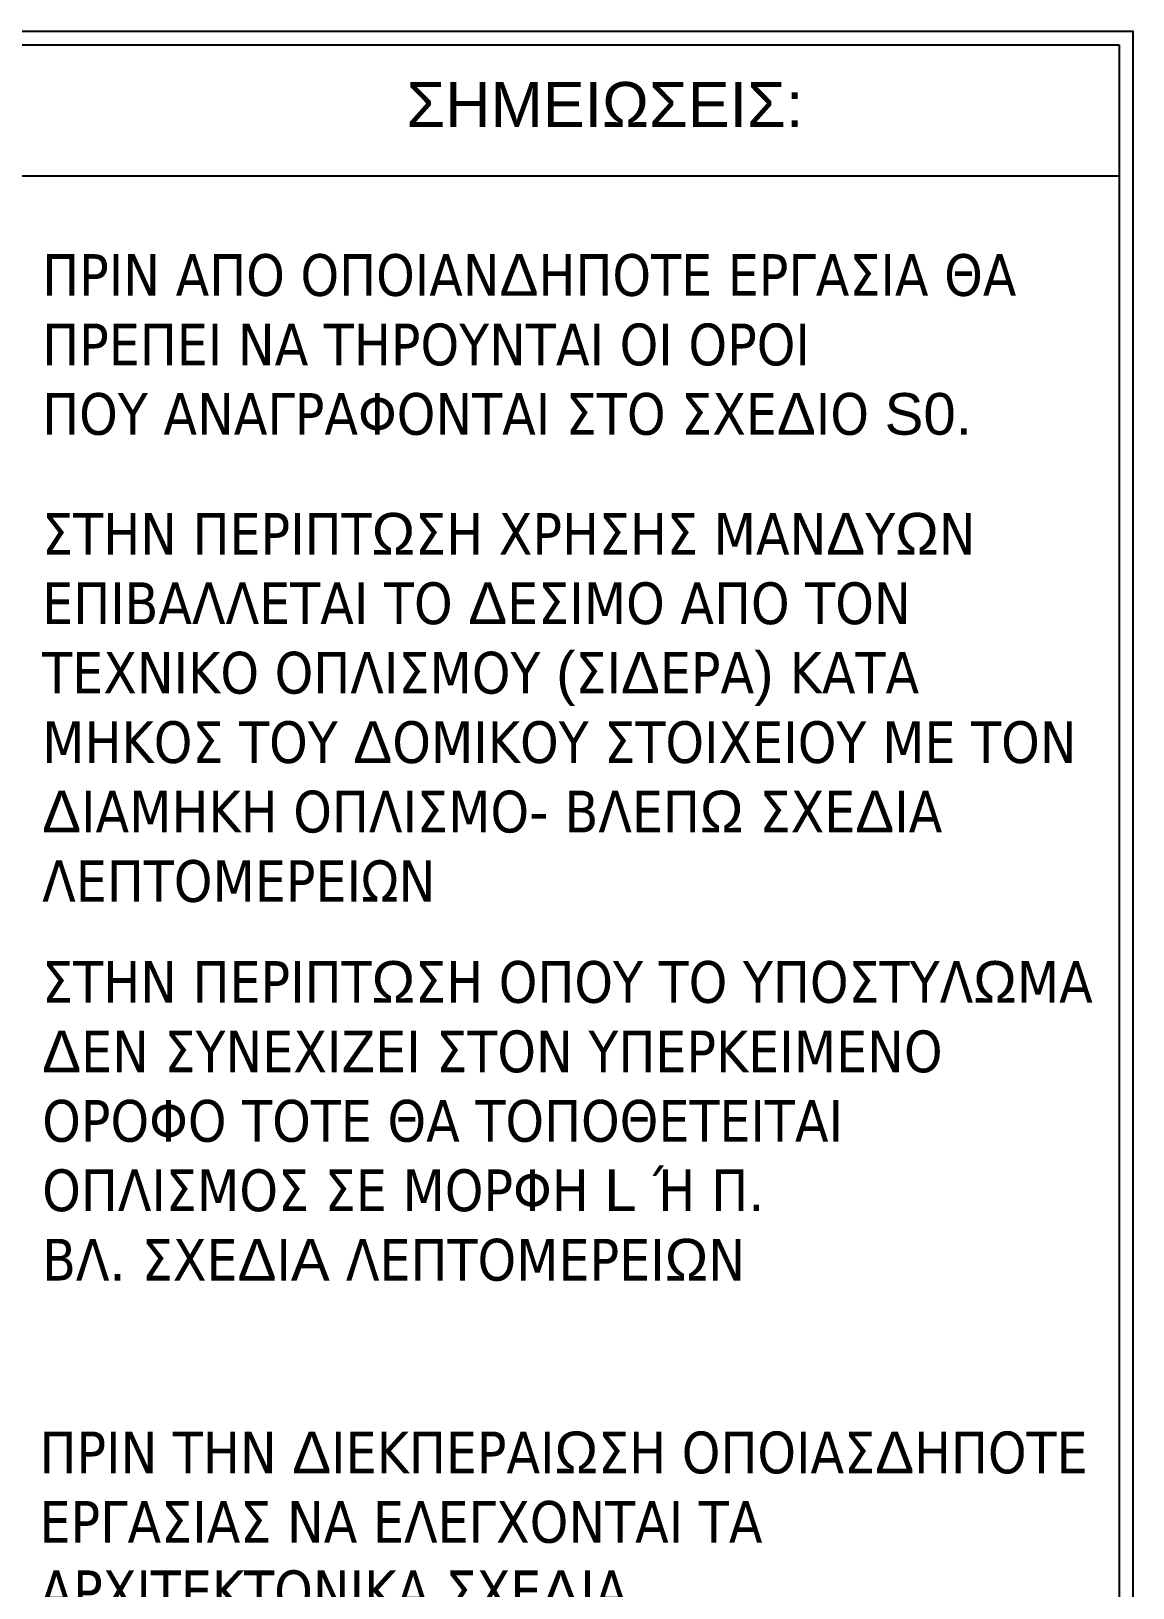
# Model space of a CAD drawing. Header units: millimetres. Extents: x -2171 to 1563, y -1758 to -1505.
# Drawn here: x 1279.98 to 1286.6, y -1600.94 to -1591.6 of the extents above; entities that cross this region are included whole.
import ezdxf

# ---------------------------------------------------------------- set-up
doc = ezdxf.new("R2010")
doc.units = ezdxf.units.MM
for name, color, linetype in [('-S-A3 PAGE', 3, 'Continuous'), ('-S_TEXT', 3, 'Continuous'), ('pinakaki', 153, 'Continuous')]:
    doc.layers.add(name, color=color, linetype=linetype)
doc.styles.get("Standard").update_dxf_attribs({"font": 'tahoma.ttf'})

# ---------------------------------------------------------------- blocks, each defined once
blk = doc.blocks.new('PINAKAKI 1')
at = {"layer": '-S-A3 PAGE', "ltscale": 5}
blk.add_line((8.215, -1.2847), (1.3602, -1.2847), dxfattribs=at)
at = {"color": 0}
for p, q in [((1.2777, -0.4147), (8.2975, -0.4147)), ((8.2975, -0.4147), (8.2966, -12.6531)), ((1.3602, -0.4972), (8.215, -0.4972)), ((8.215, -0.4972), (8.215, -12.5706))]:
    blk.add_line(p, q, dxfattribs=at)
at = {"layer": '-S_TEXT', "color": 3, "char_height": 0.25, "attachment_point": 1}
for s, insert in [('ΠΡΙΝ ΑΠΟ ΟΠΟΙΑΝ{\\fArial|b0|i0|c186|p34;Δ}ΗΠΟΤΕ ΕΡΓΑΣΙΑ ΘΑ ΠΡΕΠΕΙ ΝΑ ΤΗΡΟΥΝΤΑΙ ΟΙ ΟΡΟΙ\\PΠΟΥ ΑΝΑΓΡΑΦΟΝΤΑΙ ΣΤΟ ΣΧΕ{\\fArial|b0|i0|c186|p34;Δ}ΙΟ {\\fArial|b0|i0|c186|p34;S0.}', (1.7507, -1.7531)), ('ΣΤΗΝ ΠΕΡΙΠΤ{\\fArial|b0|i0|c186|p34;Ω}ΣΗ ΧΡΗΣΗΣ ΜΑΝ{\\fArial|b0|i0|c186|p34;Δ}Υ{\\fArial|b0|i0|c186|p34;Ω}Ν ΕΠΙΒΑΛΛΕΤΑΙ ΤΟ {\\fArial|b0|i0|c186|p34;Δ}ΕΣΙΜΟ ΑΠΟ ΤΟΝ ΤΕΧΝΙΚΟ ΟΠΛΙΣΜΟΥ {\\fArial|b0|i0|c186|p34;(}ΣΙ{\\fArial|b0|i0|c186|p34;Δ}ΕΡΑ{\\fArial|b0|i0|c186|p34;) }ΚΑΤΑ ΜΗΚΟΣ ΤΟΥ {\\fArial|b0|i0|c186|p34;Δ}ΟΜΙΚΟΥ ΣΤΟΙΧΕΙΟΥ ΜΕ ΤΟΝ {\\fArial|b0|i0|c186|p34;Δ}ΙΑΜΗΚΗ ΟΠΛΙΣΜΟ{\\fArial|b0|i0|c186|p34;- }ΒΛΕΠ{\\fArial|b0|i0|c186|p34;Ω }ΣΧΕ{\\fArial|b0|i0|c186|p34;Δ}ΙΑ ΛΕΠΤΟΜΕΡΕΙΩΝ', (1.7507, -3.3062)), ('ΣΤΗΝ ΠΕΡΙΠΤ{\\fArial|b0|i0|c186|p34;Ω}ΣΗ ΟΠΟΥ ΤΟ ΥΠΟΣΤΥΛ{\\fArial|b0|i0|c186|p34;Ω}ΜΑ {\\fArial|b0|i0|c186|p34;Δ}ΕΝ ΣΥΝΕΧΙΖΕΙ ΣΤΟΝ ΥΠΕΡΚΕΙΜΕΝΟ ΟΡΟΦΟ ΤΟΤΕ ΘΑ ΤΟΠΟΘΕΤΕΙΤΑΙ ΟΠΛΙΣΜΟΣ ΣΕ ΜΟΡΦΗ {\\fArial|b0|i0|c186|p34;L }Ή Π{\\fArial|b0|i0|c186|p34;.  \\P}ΒΛ{\\fArial|b0|i0|c186|p34;. }ΣΧΕ{\\fArial|b0|i0|c186|p34;Δ}Ι{\\fArial|b0|i0|c186|p34;A }ΛΕΠΤΟΜΕΡΕΙ{\\fArial|b0|i0|c186|p34;Ω}Ν', (1.7507, -5.9956)), ('ΠΡΙΝ ΤΗΝ {\\fArial|b0|i0|c186|p34;Δ}ΙΕΚΠΕΡΑΙ{\\fArial|b0|i0|c186|p34;Ω}ΣΗ ΟΠΟΙΑΣ{\\fArial|b0|i0|c186|p34;Δ}ΗΠΟΤΕ ΕΡΓΑΣΙΑΣ ΝΑ ΕΛΕΓΧΟΝΤΑΙ ΤΑ ΑΡΧΙΤΕΚΤΟΝΙΚΑ ΣΧΕ{\\fArial|b0|i0|c186|p34;Δ}ΙΑ{\\fArial|b0|i0|c186|p34;.\\P}ΣΕ ΠΕΡΙΠΤ{\\fArial|b0|i0|c186|p34;Ω}ΣΗ {\\fArial|b0|i0|c186|p34;Δ}ΙΑΦΟΡΑΣ ΝΑ ΕΝΗΜΕΡ{\\fArial|b0|i0|c186|p34;Ω}ΝΕΤΑΙ Ο ΜΗΧΑΝΙΚΟΣ ΚΑΙ ΜΕΤΑ ΝΑ ΠΡΟΧ{\\fArial|b0|i0|c186|p34;Ω}ΡΕΙ Η ΕΚΤΕΛΕΣΗ Τ{\\fArial|b0|i0|c186|p34;Ω}Ν ΕΡΓΑΣΙ{\\fArial|b0|i0|c186|p34;Ω}Ν{\\fArial|b0|i0|c186|p34;.}', (1.7347, -8.8192))]:
    blk.add_mtext_dynamic_manual_height_columns(s, width=6.386214, gutter_width=1, heights=[0], dxfattribs=dict(at, insert=insert))
at = {"layer": 'pinakaki', "ltscale": 0.005, "insert": (3.9375, -0.7201), "char_height": 0.269554, "width": 6.674672, "attachment_point": 1}
blk.add_mtext('{\\fArial|b0|i0|c161|p34;ΣΗΜΕΙΩΣΕΙΣ:}', dxfattribs=at)

msp = doc.modelspace()

# ---------------------------------------------------------------- linework, layer by layer
at = {"layer": '-S_TEXT', "color": 3, "linetype": 'Continuous', "ltscale": 0.5}
msp.add_lwpolyline([(1286.5954, -1619.9991), (1245.6454, -1619.9991), (1245.6454, -1591.5991), (1286.5954, -1591.5991)], close=True, dxfattribs=at)

# ---------------------------------------------------------------- block references
at = {"linetype": 'Continuous'}
msp.add_blockref('PINAKAKI 1', (1278.2979, -1591.1844), dxfattribs=at)

doc.saveas('drawing.dxf')
